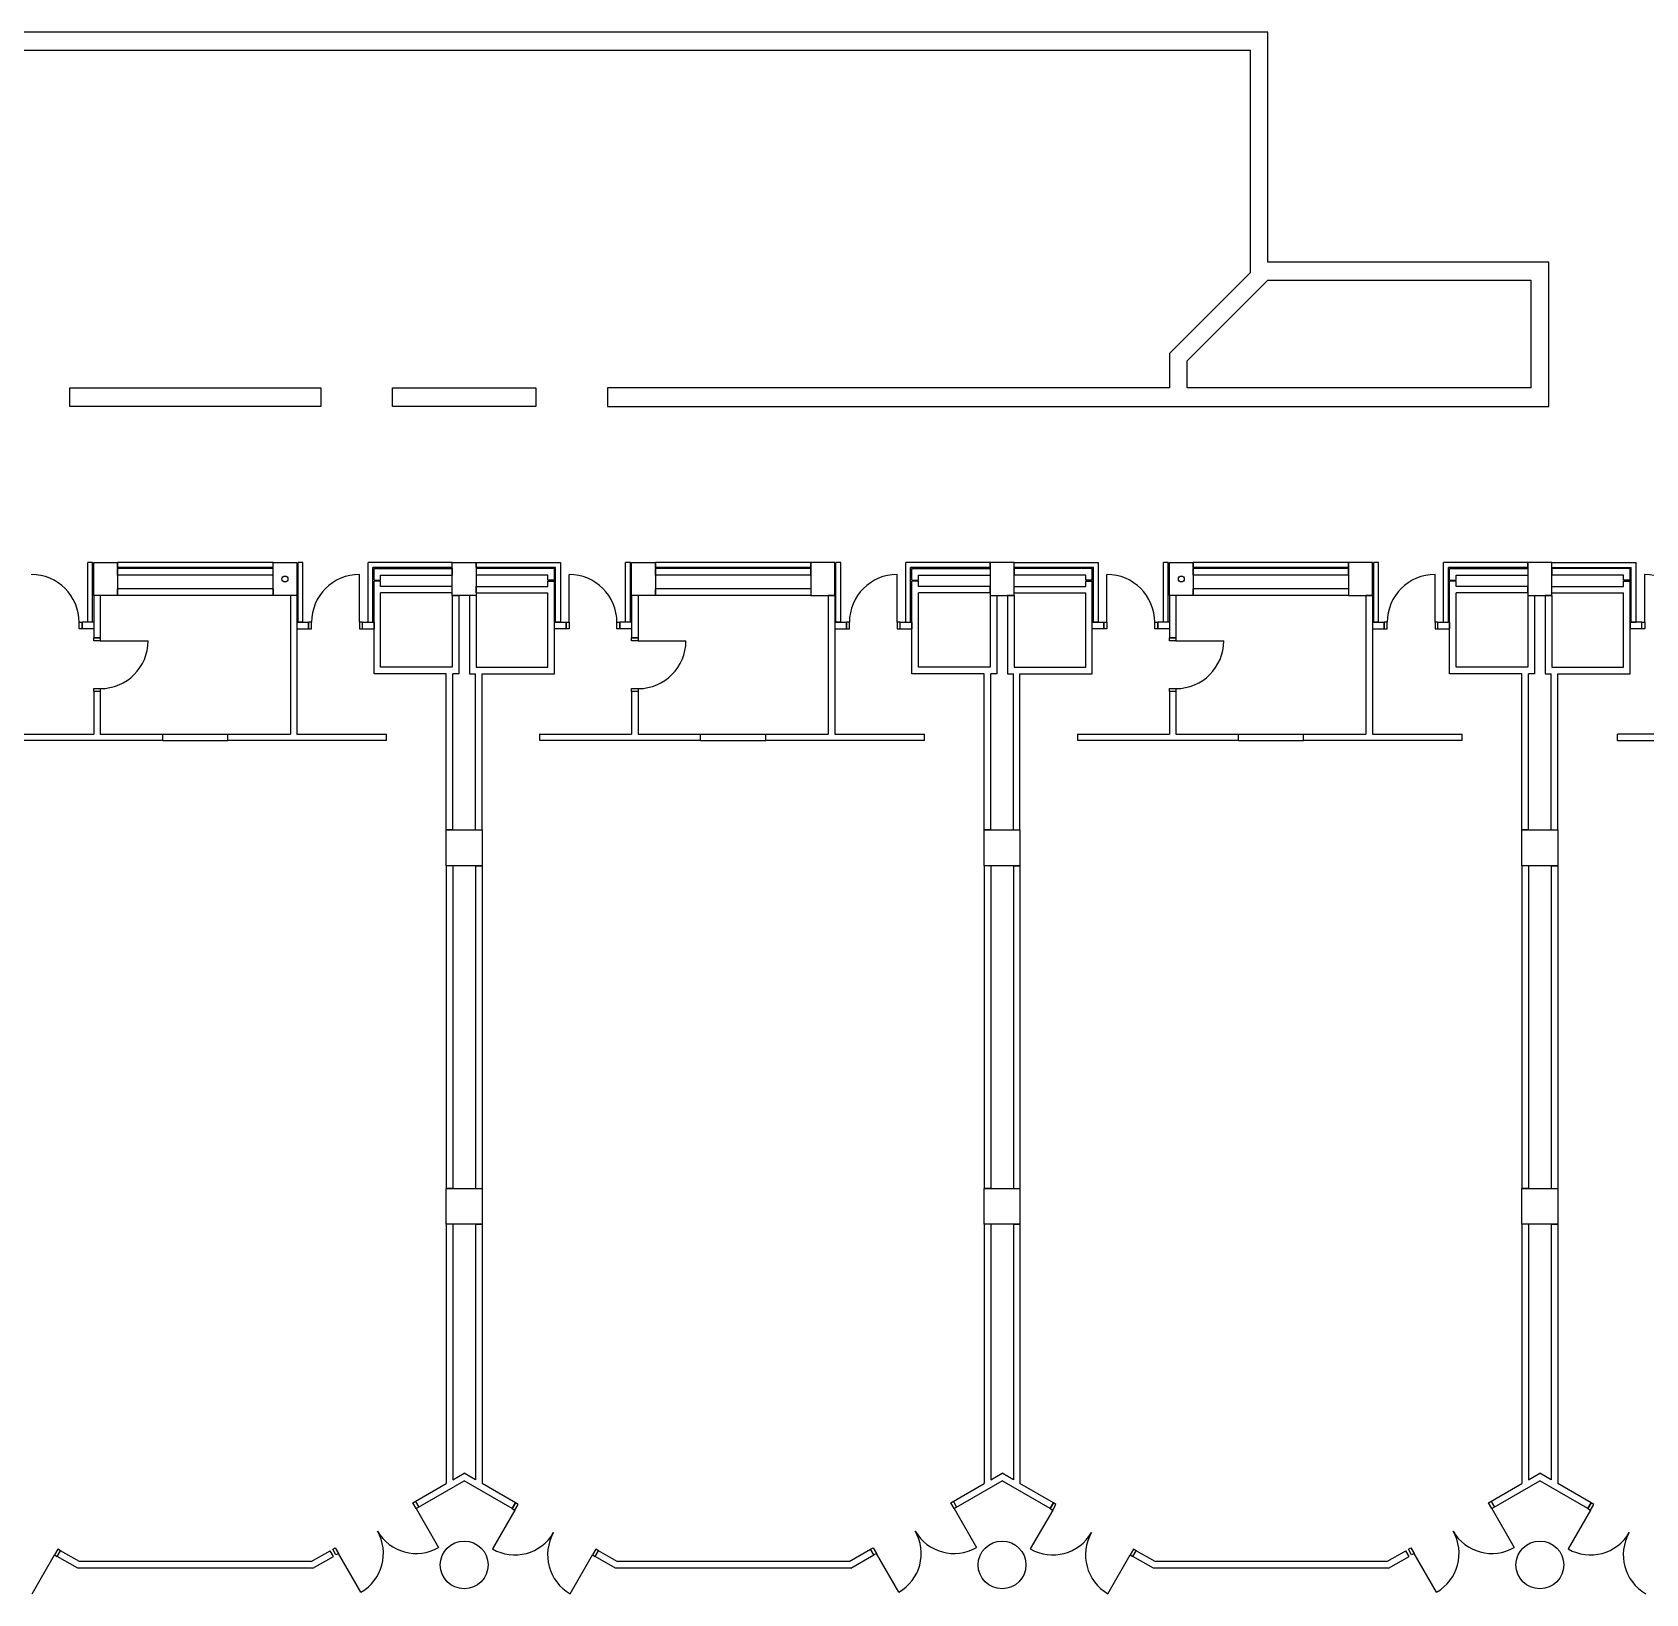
# Model space of a CAD drawing. Header units: millimetres. Extents: x -58291 to 83317, y -24599 to 66926.
# Drawn here: x -12762 to 14238, y 40794 to 66926 of the extents above; entities that cross this region are included whole.
import ezdxf

# ---------------------------------------------------------------- set-up
doc = ezdxf.new("R2010")
doc.units = ezdxf.units.MM
for name, color, linetype in [('Basement 01 - Curtain Walls', 1, 'Continuous'), ('Basement 01 - Doors Windows and Openings', 1, 'Continuous'), ('Basement 01 - Structural Members', 5, 'Continuous'), ('Basement 01 - Walls', 3, 'Continuous')]:
    doc.layers.add(name, color=color, linetype=linetype)

msp = doc.modelspace()

# ---------------------------------------------------------------- linework, layer by layer
at = {"layer": 'Basement 01 - Curtain Walls', "color": 3, "linetype": 'Continuous', "lineweight": -3}
for p, q in [((-11833, 57051, -4600), (-11833, 58051, -4600)), ((-11753, 58051, -4600), (-11833, 58051, -4600)), ((-11753, 57051, -4600), (-11753, 58051, -4600)), ((-8733, 58051, -4600), (-11333, 58051, -4600)), ((-11333, 57971, -4600), (-11333, 58051, -4600)), ((-8733, 57971, -4600), (-8733, 58051, -4600)), ((-8313, 57051, -4600), (-8313, 58051, -4600)), ((-8233, 58051, -4600), (-8313, 58051, -4600)), ((-8233, 57051, -4600), (-8233, 58051, -4600)), ((-5733, 58051, -4600), (-7143, 58051, -4600)), ((-7143, 57051, -4600), (-7143, 58051, -4600)), ((-5733, 57971, -4600), (-5733, 58051, -4600)), ((-5333, 57971, -4600), (-5333, 58051, -4600)), ((-5333, 58051, -4600), (-3923, 58051, -4600)), ((-3923, 58051, -4600), (-3923, 57051, -4600)), ((-2833, 57051, -4600), (-2833, 58051, -4600)), ((-2753, 58051, -4600), (-2833, 58051, -4600)), ((-2753, 57051, -4600), (-2753, 58051, -4600)), ((-2333, 57971, -4600), (-2333, 58051, -4600)), ((267, 58051, -4600), (-2333, 58051, -4600)), ((267, 57971, -4600), (267, 58051, -4600)), ((767, 58051, -4600), (687, 58051, -4600)), ((687, 57051, -4600), (687, 58051, -4600)), ((767, 57051, -4600), (767, 58051, -4600)), ((3267, 58051, -4600), (1857, 58051, -4600)), ((1857, 57051, -4600), (1857, 58051, -4600)), ((3267, 57971, -4600), (3267, 58051, -4600)), ((3667, 57971, -4600), (3667, 58051, -4600)), ((3667, 58051, -4600), (5077, 58051, -4600)), ((5077, 58051, -4600), (5077, 57051, -4600)), ((6247, 58051, -4600), (6167, 58051, -4600)), ((6167, 57051, -4600), (6167, 58051, -4600)), ((6247, 57051, -4600), (6247, 58051, -4600)), ((6667, 57971, -4600), (6667, 58051, -4600)), ((9267, 58051, -4600), (6667, 58051, -4600)), ((9267, 57971, -4600), (9267, 58051, -4600)), ((9767, 58051, -4600), (9687, 58051, -4600)), ((9687, 57051, -4600), (9687, 58051, -4600)), ((9767, 57051, -4600), (9767, 58051, -4600)), ((12267, 58051, -4600), (10857, 58051, -4600)), ((10857, 57051, -4600), (10857, 58051, -4600)), ((12267, 57971, -4600), (12267, 58051, -4600)), ((12667, 58051, -4600), (14077, 58051, -4600)), ((12667, 57971, -4600), (12667, 58051, -4600)), ((14077, 57051, -4600), (14077, 58051, -4600)), ((-8733, 57971, -4600), (-11333, 57971, -4600)), ((-11333, 57841, -4600), (-11333, 57951, -4600)), ((-8733, 57951, -4600), (-11333, 57951, -4600)), ((-8733, 57841, -4600), (-11333, 57841, -4600)), ((-8733, 57841, -4600), (-8733, 57951, -4600)), ((-5733, 57971, -4600), (-7063, 57971, -4600)), ((-7063, 57051, -4600), (-7063, 57971, -4600)), ((-7043, 57951, -4600), (-5733, 57951, -4600)), ((-7043, 57757, -4600), (-7043, 57951, -4600)), ((-6933, 57841, -4600), (-5733, 57841, -4600)), ((-6933, 57757, -4600), (-6933, 57841, -4600)), ((-5733, 57951, -4600), (-5733, 57841, -4600)), ((-4003, 57971, -4600), (-5333, 57971, -4600)), ((-4023, 57951, -4600), (-5333, 57951, -4600)), ((-5333, 57951, -4600), (-5333, 57841, -4600)), ((-4133, 57841, -4600), (-5333, 57841, -4600)), ((-4133, 57757, -4600), (-4133, 57841, -4600)), ((-4023, 57757, -4600), (-4023, 57951, -4600)), ((-4003, 57051, -4600), (-4003, 57971, -4600)), ((267, 57971, -4600), (-2333, 57971, -4600)), ((267, 57951, -4600), (-2333, 57951, -4600)), ((-2333, 57841, -4600), (-2333, 57951, -4600)), ((267, 57841, -4600), (-2333, 57841, -4600)), ((267, 57841, -4600), (267, 57951, -4600)), ((3267, 57971, -4600), (1937, 57971, -4600)), ((1937, 57051, -4600), (1937, 57971, -4600)), ((1957, 57757, -4600), (1957, 57951, -4600)), ((1957, 57951, -4600), (3267, 57951, -4600)), ((2067, 57841, -4600), (3267, 57841, -4600)), ((2067, 57757, -4600), (2067, 57841, -4600)), ((3267, 57951, -4600), (3267, 57841, -4600)), ((4997, 57971, -4600), (3667, 57971, -4600)), ((3667, 57951, -4600), (3667, 57841, -4600)), ((4977, 57951, -4600), (3667, 57951, -4600)), ((4867, 57841, -4600), (3667, 57841, -4600)), ((4867, 57757, -4600), (4867, 57841, -4600)), ((4977, 57757, -4600), (4977, 57951, -4600)), ((4997, 57051, -4600), (4997, 57971, -4600)), ((9267, 57971, -4600), (6667, 57971, -4600)), ((6667, 57841, -4600), (6667, 57951, -4600)), ((9267, 57951, -4600), (6667, 57951, -4600)), ((9267, 57841, -4600), (6667, 57841, -4600)), ((9267, 57841, -4600), (9267, 57951, -4600)), ((10937, 57051, -4600), (10937, 57971, -4600)), ((12267, 57971, -4600), (10937, 57971, -4600)), ((10957, 57951, -4600), (12267, 57951, -4600)), ((10957, 57757, -4600), (10957, 57951, -4600)), ((11067, 57757, -4600), (11067, 57841, -4600)), ((11067, 57841, -4600), (12267, 57841, -4600)), ((12267, 57951, -4600), (12267, 57841, -4600)), ((12667, 57971, -4600), (13997, 57971, -4600)), ((13977, 57951, -4600), (12667, 57951, -4600)), ((12667, 57951, -4600), (12667, 57841, -4600)), ((13867, 57841, -4600), (12667, 57841, -4600)), ((13867, 57757, -4600), (13867, 57841, -4600)), ((13977, 57757, -4600), (13977, 57951, -4600)), ((13997, 57051, -4600), (13997, 57971, -4600)), ((-7043, 57757, -4600), (-6933, 57757, -4600)), ((-4023, 57757, -4600), (-4133, 57757, -4600)), ((1957, 57757, -4600), (2067, 57757, -4600)), ((4977, 57757, -4600), (4867, 57757, -4600)), ((6667, 57501, -4600), (6667, 57611, -4600)), ((9267, 57611, -4600), (6667, 57611, -4600)), ((9267, 57611, -4600), (9267, 57501, -4600)), ((10957, 57757, -4600), (11067, 57757, -4600)), ((13977, 57757, -4600), (13867, 57757, -4600)), ((9267, 57501, -4600), (6667, 57501, -4600)), ((-11753, 57051, -4600), (-11833, 57051, -4600)), ((-8233, 57051, -4600), (-8313, 57051, -4600)), ((-7143, 57051, -4600), (-7063, 57051, -4600)), ((-3923, 57051, -4600), (-4003, 57051, -4600)), ((-2753, 57051, -4600), (-2833, 57051, -4600)), ((767, 57051, -4600), (687, 57051, -4600)), ((1857, 57051, -4600), (1857, 57051, -4600)), ((1857, 57051, -4600), (1937, 57051, -4600)), ((5077, 57051, -4600), (4997, 57051, -4600)), ((6247, 57051, -4600), (6167, 57051, -4600)), ((9767, 57051, -4600), (9687, 57051, -4600)), ((10857, 57051, -4600), (10937, 57051, -4600)), ((13997, 57051, -4600), (14077, 57051, -4600))]:
    msp.add_line(p, q, dxfattribs=at)
at = {"layer": 'Basement 01 - Doors Windows and Openings', "color": 1, "linetype": 'Continuous', "lineweight": -3}
for p, q in [((-7288, 57051, -4600), (-7288, 57851, -4600)), ((-3778, 57051, -4600), (-3778, 57851, -4600)), ((1712, 57051, -4600), (1712, 57851, -4600)), ((5222, 57051, -4600), (5222, 57851, -4600)), ((10712, 57051, -4600), (10712, 57851, -4600)), ((14222, 57051, -4600), (14222, 57851, -4600)), ((-11623, 56741, -4600), (-10823, 56741, -4600)), ((-2623, 56741, -4600), (-1823, 56741, -4600)), ((6377, 56741, -4600), (7177, 56741, -4600)), ((-6337, 42218, -4600), (-5962, 41569, -4600)), ((-4686, 42193, -4600), (-5061, 41544, -4600)), ((2663, 42218, -4600), (3038, 41569, -4600)), ((4314, 42193, -4600), (3939, 41544, -4600)), ((11663, 42218, -4600), (12038, 41569, -4600)), ((13314, 42193, -4600), (12939, 41544, -4600)), ((-12762, 40794, -4600), (-12387, 41443, -4600)), ((-7261, 40819, -4600), (-7636, 41468, -4600)), ((-3762, 40794, -4600), (-3387, 41443, -4600)), ((1739, 40819, -4600), (1364, 41468, -4600)), ((5238, 40794, -4600), (5613, 41443, -4600)), ((10739, 40819, -4600), (10364, 41468, -4600))]:
    msp.add_line(p, q, dxfattribs=at)
at = {"layer": 'Basement 01 - Doors Windows and Openings', "color": 1, "linetype": 'Continuous', "lineweight": -3, "elevation": -4600}
for points in [[(-11978, 57051), (-11928, 57051), (-11928, 56941), (-11978, 56941), (-11978, 57051)], [(-8088, 57051), (-8138, 57051), (-8138, 56941), (-8088, 56941), (-8088, 57051)], [(-7238, 57051), (-7288, 57051), (-7288, 56941), (-7238, 56941), (-7238, 57051)], [(-3828, 57051), (-3778, 57051), (-3778, 56941), (-3828, 56941), (-3828, 57051)], [(-2978, 57051), (-2928, 57051), (-2928, 56941), (-2978, 56941), (-2978, 57051)], [(912, 57051), (862, 57051), (862, 56941), (912, 56941), (912, 57051)], [(1762, 57051), (1712, 57051), (1712, 56941), (1762, 56941), (1762, 57051)], [(5172, 57051), (5222, 57051), (5222, 56941), (5172, 56941), (5172, 57051)], [(6022, 57051), (6072, 57051), (6072, 56941), (6022, 56941), (6022, 57051)], [(9912, 57051), (9862, 57051), (9862, 56941), (9912, 56941), (9912, 57051)], [(10762, 57051), (10712, 57051), (10712, 56941), (10762, 56941), (10762, 57051)], [(14172, 57051), (14222, 57051), (14222, 56941), (14172, 56941), (14172, 57051)], [(-11623, 56791), (-11623, 56741), (-11733, 56741), (-11733, 56791), (-11623, 56791)], [(-2623, 56791), (-2623, 56741), (-2733, 56741), (-2733, 56791), (-2623, 56791)], [(6377, 56791), (6377, 56741), (6267, 56741), (6267, 56791), (6377, 56791)], [(-11623, 55941), (-11623, 55891), (-11733, 55891), (-11733, 55941), (-11623, 55941)], [(-2623, 55941), (-2623, 55891), (-2733, 55891), (-2733, 55941), (-2623, 55941)], [(6377, 55941), (6377, 55891), (6267, 55891), (6267, 55941), (6377, 55941)], [(-6337, 42218), (-6392, 42313), (-6348, 42338), (-6293, 42243), (-6337, 42218)], [(-4686, 42193), (-4631, 42288), (-4674, 42313), (-4729, 42218), (-4686, 42193)], [(2663, 42218), (2608, 42313), (2652, 42338), (2707, 42243), (2663, 42218)], [(4314, 42193), (4369, 42288), (4326, 42313), (4271, 42218), (4314, 42193)], [(11663, 42218), (11608, 42313), (11652, 42338), (11707, 42243), (11663, 42218)], [(13314, 42193), (13369, 42288), (13326, 42313), (13271, 42218), (13314, 42193)], [(-12343, 41418), (-12288, 41513), (-12332, 41538), (-12387, 41443), (-12343, 41418)], [(-7679, 41443), (-7734, 41538), (-7691, 41563), (-7636, 41468), (-7679, 41443)], [(-3343, 41418), (-3288, 41513), (-3332, 41538), (-3387, 41443), (-3343, 41418)], [(1321, 41443), (1266, 41538), (1309, 41563), (1364, 41468), (1321, 41443)], [(5657, 41418), (5712, 41513), (5668, 41538), (5613, 41443), (5657, 41418)], [(10321, 41443), (10266, 41538), (10309, 41563), (10364, 41468), (10321, 41443)]]:
    msp.add_lwpolyline(points, dxfattribs=at)
at = {"layer": 'Basement 01 - Doors Windows and Openings', "color": 1, "linetype": 'Continuous', "lineweight": -3}
for centre, radius, start, end in [((-12778, 57051, -4600), 800, 0, 90), ((-7288, 57051, -4600), 800, 90, 180), ((-3778, 57051, -4600), 800, 0, 90), ((1712, 57051, -4600), 800, 90, 180), ((5222, 57051, -4600), 800, 0, 90), ((10712, 57051, -4600), 800, 90, 180), ((14222, 57051, -4600), 800, 0, 90), ((-11623, 56741, -4600), 800, 270, 0), ((-2623, 56741, -4600), 800, 270, 0), ((6377, 56741, -4600), 800, 270, 0), ((-7636, 41468, -4600), 750, 300, 30), ((-6337, 42218, -4600), 750, 210, 300), ((-4686, 42193, -4600), 750, 240, 330), ((-3387, 41443, -4600), 750, 150, 240), ((1364, 41468, -4600), 750, 300, 30), ((2663, 42218, -4600), 750, 210, 300), ((4314, 42193, -4600), 750, 240, 330), ((5613, 41443, -4600), 750, 150, 240), ((10364, 41468, -4600), 750, 300, 30), ((11663, 42218, -4600), 750, 210, 300), ((13314, 42193, -4600), 750, 240, 330), ((14613, 41443, -4600), 750, 150, 240)]:
    msp.add_arc(centre, radius, start, end, dxfattribs=at)
at = {"layer": 'Basement 01 - Structural Members', "color": 5, "linetype": 'Continuous', "lineweight": -3, "extrusion": (0, 0, -1), "elevation": 4600}
msp.add_lwpolyline([(24883, 66626), (-7617, 66626), (-7617, 62899), (-6267, 61549), (-6267, 60976), (3133, 60976), (3133, 60661), (-12617, 60661), (-12617, 63076), (-7917, 63076), (-7917, 66926), (25183, 66926)], dxfattribs=at)
for points in [[(-6567, 61426), (-7917, 62776), (-12317, 62776), (-12317, 60976), (-6567, 60976)], [(12133, 60976), (7933, 60976), (7933, 60661), (12133, 60661)], [(6733, 60976), (4333, 60976), (4333, 60661), (6733, 60661)]]:
    msp.add_lwpolyline(points, close=True, dxfattribs=at)
at = {"layer": 'Basement 01 - Structural Members', "color": 5, "linetype": 'Continuous', "lineweight": -3, "elevation": -4600}
for points in [[(-11333, 57501), (-11733, 57501), (-11733, 58051), (-11333, 58051), (-11333, 57501)], [(-8333, 57501), (-8733, 57501), (-8733, 58051), (-8333, 58051), (-8333, 57501)], [(-5333, 57501), (-5733, 57501), (-5733, 58051), (-5333, 58051), (-5333, 57501)], [(-2333, 57501), (-2733, 57501), (-2733, 58051), (-2333, 58051), (-2333, 57501)], [(267, 57501), (667, 57501), (667, 58051), (267, 58051), (267, 57501)], [(3267, 57501), (3667, 57501), (3667, 58051), (3267, 58051), (3267, 57501)], [(6667, 57501), (6267, 57501), (6267, 58051), (6667, 58051), (6667, 57501)], [(9267, 57501), (9667, 57501), (9667, 58051), (9267, 58051), (9267, 57501)], [(12267, 57501), (12667, 57501), (12667, 58051), (12267, 58051), (12267, 57501)], [(-5233, 52976), (-5833, 52976), (-5833, 53576), (-5233, 53576), (-5233, 52976)], [(3767, 52976), (3167, 52976), (3167, 53576), (3767, 53576), (3767, 52976)], [(12767, 52976), (12167, 52976), (12167, 53576), (12767, 53576), (12767, 52976)], [(-5233, 46976), (-5833, 46976), (-5833, 47576), (-5233, 47576), (-5233, 46976)], [(3767, 46976), (3167, 46976), (3167, 47576), (3767, 47576), (3767, 46976)], [(12767, 46976), (12167, 46976), (12167, 47576), (12767, 47576), (12767, 46976)]]:
    msp.add_lwpolyline(points, dxfattribs=at)
at = {"layer": 'Basement 01 - Structural Members', "color": 5, "linetype": 'Continuous', "lineweight": -3}
for centre, radius in [((-8533, 57776, -4600), 50), ((6467, 57776, -4600), 50), ((-5533, 41276, -4600), 400), ((3467, 41276, -4600), 400), ((12467, 41276, -4600), 400)]:
    msp.add_circle(centre, radius, dxfattribs=at)
at = {"layer": 'Basement 01 - Walls', "color": 3, "linetype": 'Continuous', "lineweight": -3}
for p, q in [((-11333, 57501, -4600), (-11333, 57611, -4600)), ((-8733, 57611, -4600), (-11333, 57611, -4600)), ((-8733, 57611, -4600), (-8733, 57501, -4600)), ((-7043, 56191, -4600), (-7043, 57737, -4600)), ((-6933, 57737, -4600), (-7043, 57737, -4600)), ((-6933, 57653, -4600), (-6933, 57737, -4600)), ((-5733, 57653, -4600), (-6933, 57653, -4600)), ((-6933, 56301, -4600), (-6933, 57543, -4600)), ((-5733, 57543, -4600), (-6933, 57543, -4600)), ((-5733, 57543, -4600), (-5733, 57653, -4600)), ((-5333, 57653, -4600), (-4133, 57653, -4600)), ((-5333, 57543, -4600), (-5333, 57653, -4600)), ((-5333, 57543, -4600), (-4133, 57543, -4600)), ((-4133, 57737, -4600), (-4023, 57737, -4600)), ((-4133, 57653, -4600), (-4133, 57737, -4600)), ((-4133, 56301, -4600), (-4133, 57543, -4600)), ((-4023, 56191, -4600), (-4023, 57737, -4600)), ((267, 57611, -4600), (-2333, 57611, -4600)), ((-2333, 57501, -4600), (-2333, 57611, -4600)), ((267, 57611, -4600), (267, 57501, -4600)), ((1957, 56191, -4600), (1957, 57737, -4600)), ((2067, 57737, -4600), (1957, 57737, -4600)), ((2067, 57653, -4600), (2067, 57737, -4600)), ((3267, 57653, -4600), (2067, 57653, -4600)), ((2067, 56301, -4600), (2067, 57543, -4600)), ((3267, 57543, -4600), (2067, 57543, -4600)), ((3267, 57543, -4600), (3267, 57653, -4600)), ((3667, 57543, -4600), (3667, 57653, -4600)), ((3667, 57653, -4600), (4867, 57653, -4600)), ((3667, 57543, -4600), (4867, 57543, -4600)), ((4867, 57653, -4600), (4867, 57737, -4600)), ((4867, 57737, -4600), (4977, 57737, -4600)), ((4867, 56301, -4600), (4867, 57543, -4600)), ((4977, 56191, -4600), (4977, 57737, -4600)), ((10957, 56191, -4600), (10957, 57737, -4600)), ((11067, 57737, -4600), (10957, 57737, -4600)), ((11067, 57653, -4600), (11067, 57737, -4600)), ((12267, 57653, -4600), (11067, 57653, -4600)), ((12267, 57543, -4600), (11067, 57543, -4600)), ((11067, 56301, -4600), (11067, 57543, -4600)), ((12267, 57543, -4600), (12267, 57653, -4600)), ((12667, 57653, -4600), (13867, 57653, -4600)), ((12667, 57543, -4600), (12667, 57653, -4600)), ((12667, 57543, -4600), (13867, 57543, -4600)), ((13867, 57737, -4600), (13977, 57737, -4600)), ((13867, 57653, -4600), (13867, 57737, -4600)), ((13867, 56301, -4600), (13867, 57543, -4600)), ((13977, 56191, -4600), (13977, 57737, -4600)), ((-11623, 57501, -4600), (-11733, 57501, -4600)), ((-11733, 57501, -4600), (-11733, 56791, -4600)), ((-11623, 57501, -4600), (-11623, 56791, -4600)), ((-8733, 57501, -4600), (-11333, 57501, -4600)), ((-8333, 57501, -4600), (-8443, 57501, -4600)), ((-8443, 57501, -4600), (-8443, 55181, -4600)), ((-8333, 57501, -4600), (-8333, 55181, -4600)), ((-5733, 57501, -4600), (-5623, 57501, -4600)), ((-5733, 57501, -4600), (-5733, 56301, -4600)), ((-5623, 57501, -4600), (-5623, 56191, -4600)), ((-5443, 57501, -4600), (-5443, 56191, -4600)), ((-5333, 57501, -4600), (-5443, 57501, -4600)), ((-5333, 57501, -4600), (-5333, 56301, -4600)), ((-2733, 57501, -4600), (-2733, 56791, -4600)), ((-2623, 57501, -4600), (-2733, 57501, -4600)), ((-2623, 57501, -4600), (-2623, 56791, -4600)), ((267, 57501, -4600), (-2333, 57501, -4600)), ((667, 57501, -4600), (557, 57501, -4600)), ((557, 57501, -4600), (557, 55181, -4600)), ((667, 57501, -4600), (667, 55181, -4600)), ((3267, 57501, -4600), (3267, 56301, -4600)), ((3267, 57501, -4600), (3377, 57501, -4600)), ((3377, 57501, -4600), (3377, 56191, -4600)), ((3667, 57501, -4600), (3557, 57501, -4600)), ((3557, 57501, -4600), (3557, 56191, -4600)), ((3667, 57501, -4600), (3667, 56301, -4600)), ((6377, 57501, -4600), (6267, 57501, -4600)), ((6267, 57501, -4600), (6267, 56791, -4600)), ((6377, 57501, -4600), (6377, 56791, -4600)), ((9557, 57501, -4600), (9557, 55181, -4600)), ((9667, 57501, -4600), (9557, 57501, -4600)), ((9667, 57501, -4600), (9667, 55181, -4600)), ((12267, 57501, -4600), (12377, 57501, -4600)), ((12267, 57501, -4600), (12267, 56301, -4600)), ((12377, 57501, -4600), (12377, 56191, -4600)), ((12557, 57501, -4600), (12557, 56191, -4600)), ((12667, 57501, -4600), (12557, 57501, -4600)), ((12667, 57501, -4600), (12667, 56301, -4600)), ((-11733, 57051, -4600), (-11928, 57051, -4600)), ((-11928, 56941, -4600), (-11928, 57051, -4600)), ((-11733, 57051, -4600), (-11733, 56941, -4600)), ((-8333, 57051, -4600), (-8138, 57051, -4600)), ((-8333, 57051, -4600), (-8333, 56941, -4600)), ((-8138, 56941, -4600), (-8138, 57051, -4600)), ((-7238, 56941, -4600), (-7238, 57051, -4600)), ((-7238, 57051, -4600), (-7043, 57051, -4600)), ((-7043, 57051, -4600), (-7043, 56941, -4600)), ((-4023, 57051, -4600), (-3828, 57051, -4600)), ((-4023, 56941, -4600), (-4023, 57051, -4600)), ((-3828, 57051, -4600), (-3828, 56941, -4600)), ((-2733, 57051, -4600), (-2928, 57051, -4600)), ((-2928, 56941, -4600), (-2928, 57051, -4600)), ((-2733, 57051, -4600), (-2733, 56941, -4600)), ((667, 57051, -4600), (667, 56941, -4600)), ((667, 57051, -4600), (862, 57051, -4600)), ((862, 56941, -4600), (862, 57051, -4600)), ((1762, 56941, -4600), (1762, 57051, -4600)), ((1762, 57051, -4600), (1957, 57051, -4600)), ((1857, 57051, -4600), (1937, 57051, -4600)), ((1957, 57051, -4600), (1957, 56941, -4600)), ((4977, 57051, -4600), (5172, 57051, -4600)), ((4977, 56941, -4600), (4977, 57051, -4600)), ((5172, 57051, -4600), (5172, 56941, -4600)), ((6072, 56941, -4600), (6072, 57051, -4600)), ((6267, 57051, -4600), (6072, 57051, -4600)), ((6267, 57051, -4600), (6267, 56941, -4600)), ((9667, 57051, -4600), (9667, 56941, -4600)), ((9667, 57051, -4600), (9862, 57051, -4600)), ((9862, 56941, -4600), (9862, 57051, -4600)), ((10762, 56941, -4600), (10762, 57051, -4600)), ((10762, 57051, -4600), (10957, 57051, -4600)), ((10857, 57051, -4600), (10937, 57051, -4600)), ((10957, 57051, -4600), (10957, 56941, -4600)), ((13977, 57051, -4600), (13977, 56941, -4600)), ((14172, 57051, -4600), (13977, 57051, -4600)), ((14077, 57051, -4600), (13997, 57051, -4600)), ((14172, 56941, -4600), (14172, 57051, -4600)), ((-11733, 56941, -4600), (-11928, 56941, -4600)), ((-11623, 56791, -4600), (-11733, 56791, -4600)), ((-8333, 56941, -4600), (-8138, 56941, -4600)), ((-7238, 56941, -4600), (-7043, 56941, -4600)), ((-3828, 56941, -4600), (-4023, 56941, -4600)), ((-2733, 56941, -4600), (-2928, 56941, -4600)), ((-2623, 56791, -4600), (-2733, 56791, -4600)), ((667, 56941, -4600), (862, 56941, -4600)), ((1762, 56941, -4600), (1957, 56941, -4600)), ((5172, 56941, -4600), (4977, 56941, -4600)), ((6267, 56941, -4600), (6072, 56941, -4600)), ((6377, 56791, -4600), (6267, 56791, -4600)), ((9667, 56941, -4600), (9862, 56941, -4600)), ((10762, 56941, -4600), (10957, 56941, -4600)), ((14172, 56941, -4600), (13977, 56941, -4600)), ((-5833, 56191, -4600), (-7043, 56191, -4600)), ((-5733, 56301, -4600), (-6933, 56301, -4600)), ((-5833, 53576, -4600), (-5833, 56191, -4600)), ((-5623, 56191, -4600), (-5723, 56191, -4600)), ((-5723, 53576, -4600), (-5723, 56191, -4600)), ((-5443, 56191, -4600), (-5343, 56191, -4600)), ((-5343, 53576, -4600), (-5343, 56191, -4600)), ((-5333, 56301, -4600), (-4133, 56301, -4600)), ((-5233, 56191, -4600), (-4023, 56191, -4600)), ((-5233, 53576, -4600), (-5233, 56191, -4600)), ((3167, 56191, -4600), (1957, 56191, -4600)), ((3267, 56301, -4600), (2067, 56301, -4600)), ((3167, 53576, -4600), (3167, 56191, -4600)), ((3277, 53576, -4600), (3277, 56191, -4600)), ((3377, 56191, -4600), (3277, 56191, -4600)), ((3557, 56191, -4600), (3657, 56191, -4600)), ((3657, 53576, -4600), (3657, 56191, -4600)), ((3667, 56301, -4600), (4867, 56301, -4600)), ((3767, 53576, -4600), (3767, 56191, -4600)), ((3767, 56191, -4600), (4977, 56191, -4600)), ((12167, 56191, -4600), (10957, 56191, -4600)), ((12267, 56301, -4600), (11067, 56301, -4600)), ((12167, 53576, -4600), (12167, 56191, -4600)), ((12277, 53576, -4600), (12277, 56191, -4600)), ((12377, 56191, -4600), (12277, 56191, -4600)), ((12557, 56191, -4600), (12657, 56191, -4600)), ((12657, 53576, -4600), (12657, 56191, -4600)), ((12667, 56301, -4600), (13867, 56301, -4600)), ((12767, 56191, -4600), (13977, 56191, -4600)), ((12767, 53576, -4600), (12767, 56191, -4600)), ((-11623, 55891, -4600), (-11733, 55891, -4600)), ((-11733, 55891, -4600), (-11733, 55181, -4600)), ((-11623, 55891, -4600), (-11623, 55181, -4600)), ((-2733, 55891, -4600), (-2733, 55181, -4600)), ((-2623, 55891, -4600), (-2733, 55891, -4600)), ((-2623, 55891, -4600), (-2623, 55181, -4600)), ((6377, 55891, -4600), (6267, 55891, -4600)), ((6267, 55891, -4600), (6267, 55181, -4600)), ((6377, 55891, -4600), (6377, 55181, -4600)), ((-13267, 55181, -4600), (-11733, 55181, -4600)), ((-11623, 55181, -4600), (-10578, 55181, -4600)), ((-10578, 55071, -4600), (-10578, 55181, -4600)), ((-10578, 55181, -4600), (-9488, 55181, -4600)), ((-9488, 55181, -4600), (-8443, 55181, -4600)), ((-9488, 55071, -4600), (-9488, 55181, -4600)), ((-8333, 55181, -4600), (-6833, 55181, -4600)), ((-6833, 55071, -4600), (-6833, 55181, -4600)), ((-4267, 55075, -4600), (-4267, 55185, -4600)), ((-4267, 55181, -4600), (-2733, 55181, -4600)), ((-2623, 55181, -4600), (-1578, 55181, -4600)), ((-1578, 55181, -4600), (-488, 55181, -4600)), ((-1578, 55071, -4600), (-1578, 55181, -4600)), ((-488, 55181, -4600), (557, 55181, -4600)), ((-488, 55071, -4600), (-488, 55181, -4600)), ((667, 55181, -4600), (2167, 55181, -4600)), ((2167, 55071, -4600), (2167, 55181, -4600)), ((4733, 55075, -4600), (4733, 55185, -4600)), ((4733, 55181, -4600), (6267, 55181, -4600)), ((6377, 55181, -4600), (7422, 55181, -4600)), ((7422, 55071, -4600), (7422, 55181, -4600)), ((7422, 55181, -4600), (8512, 55181, -4600)), ((8512, 55071, -4600), (8512, 55181, -4600)), ((8512, 55181, -4600), (9557, 55181, -4600)), ((9667, 55181, -4600), (11167, 55181, -4600)), ((11167, 55071, -4600), (11167, 55181, -4600)), ((15267, 55181, -4600), (13767, 55181, -4600)), ((13767, 55071, -4600), (13767, 55181, -4600)), ((-10578, 55071, -4600), (-13267, 55071, -4600)), ((-10578, 55071, -4600), (-9488, 55071, -4600)), ((-6833, 55071, -4600), (-9488, 55071, -4600)), ((-1578, 55071, -4600), (-4267, 55071, -4600)), ((-1578, 55071, -4600), (-488, 55071, -4600)), ((2167, 55071, -4600), (-488, 55071, -4600)), ((7422, 55071, -4600), (4733, 55071, -4600)), ((7422, 55071, -4600), (8512, 55071, -4600)), ((11167, 55071, -4600), (8512, 55071, -4600)), ((13767, 55071, -4600), (16422, 55071, -4600)), ((-5723, 53576, -4600), (-5833, 53576, -4600)), ((-5343, 53576, -4600), (-5233, 53576, -4600)), ((3277, 53576, -4600), (3167, 53576, -4600)), ((3657, 53576, -4600), (3767, 53576, -4600)), ((12277, 53576, -4600), (12167, 53576, -4600)), ((12657, 53576, -4600), (12767, 53576, -4600)), ((-5723, 52976, -4600), (-5833, 52976, -4600)), ((-5833, 52976, -4600), (-5833, 47576, -4600)), ((-5723, 52976, -4600), (-5723, 47576, -4600)), ((-5343, 52976, -4600), (-5343, 47576, -4600)), ((-5343, 52976, -4600), (-5233, 52976, -4600)), ((-5233, 52976, -4600), (-5233, 47576, -4600)), ((3167, 52976, -4600), (3167, 47576, -4600)), ((3277, 52976, -4600), (3167, 52976, -4600)), ((3277, 52976, -4600), (3277, 47576, -4600)), ((3657, 52976, -4600), (3657, 47576, -4600)), ((3657, 52976, -4600), (3767, 52976, -4600)), ((3767, 52976, -4600), (3767, 47576, -4600)), ((12277, 52976, -4600), (12167, 52976, -4600)), ((12167, 52976, -4600), (12167, 47576, -4600)), ((12277, 52976, -4600), (12277, 47576, -4600)), ((12657, 52976, -4600), (12657, 47576, -4600)), ((12657, 52976, -4600), (12767, 52976, -4600)), ((12767, 52976, -4600), (12767, 47576, -4600)), ((-5723, 47576, -4600), (-5833, 47576, -4600)), ((-5343, 47576, -4600), (-5233, 47576, -4600)), ((3277, 47576, -4600), (3167, 47576, -4600)), ((3657, 47576, -4600), (3767, 47576, -4600)), ((12277, 47576, -4600), (12167, 47576, -4600)), ((12657, 47576, -4600), (12767, 47576, -4600)), ((-5833, 46976, -4600), (-5833, 42636, -4600)), ((-5723, 46976, -4600), (-5833, 46976, -4600)), ((-5723, 46976, -4600), (-5723, 42700, -4600)), ((-5343, 46976, -4600), (-5233, 46976, -4600)), ((-5343, 46976, -4600), (-5343, 42700, -4600)), ((-5233, 46976, -4600), (-5233, 42636, -4600)), ((3277, 46976, -4600), (3167, 46976, -4600)), ((3167, 46976, -4600), (3167, 42636, -4600)), ((3277, 46976, -4600), (3277, 42700, -4600)), ((3657, 46976, -4600), (3657, 42700, -4600)), ((3657, 46976, -4600), (3767, 46976, -4600)), ((3767, 46976, -4600), (3767, 42636, -4600)), ((12167, 46976, -4600), (12167, 42636, -4600)), ((12277, 46976, -4600), (12167, 46976, -4600)), ((12277, 46976, -4600), (12277, 42700, -4600)), ((12657, 46976, -4600), (12657, 42700, -4600)), ((12657, 46976, -4600), (12767, 46976, -4600)), ((12767, 46976, -4600), (12767, 42636, -4600)), ((-6337, 42218, -4600), (-5533, 42682, -4600)), ((-5723, 42700, -4600), (-5533, 42809, -4600)), ((-5343, 42700, -4600), (-5533, 42809, -4600)), ((-4729, 42218, -4600), (-5533, 42682, -4600)), ((2663, 42218, -4600), (3467, 42682, -4600)), ((3277, 42700, -4600), (3467, 42809, -4600)), ((3657, 42700, -4600), (3467, 42809, -4600)), ((4271, 42218, -4600), (3467, 42682, -4600)), ((11663, 42218, -4600), (12467, 42682, -4600)), ((12277, 42700, -4600), (12467, 42809, -4600)), ((12657, 42700, -4600), (12467, 42809, -4600)), ((13271, 42218, -4600), (12467, 42682, -4600)), ((-6392, 42313, -4600), (-5833, 42636, -4600)), ((-4674, 42313, -4600), (-5233, 42636, -4600)), ((2608, 42313, -4600), (3167, 42636, -4600)), ((4326, 42313, -4600), (3767, 42636, -4600)), ((11608, 42313, -4600), (12167, 42636, -4600)), ((13326, 42313, -4600), (12767, 42636, -4600)), ((-6337, 42218, -4600), (-6392, 42313, -4600)), ((-4729, 42218, -4600), (-4674, 42313, -4600)), ((2663, 42218, -4600), (2608, 42313, -4600)), ((4271, 42218, -4600), (4326, 42313, -4600)), ((11663, 42218, -4600), (11608, 42313, -4600)), ((13271, 42218, -4600), (13326, 42313, -4600)), ((-12343, 41418, -4600), (-12288, 41513, -4600)), ((-12001, 41221, -4600), (-12343, 41418, -4600)), ((-11972, 41331, -4600), (-12288, 41513, -4600)), ((-8094, 41331, -4600), (-11972, 41331, -4600)), ((-8094, 41331, -4600), (-7777, 41513, -4600)), ((-8064, 41221, -4600), (-7722, 41418, -4600)), ((-7722, 41418, -4600), (-7777, 41513, -4600)), ((-3343, 41418, -4600), (-3288, 41513, -4600)), ((-3001, 41221, -4600), (-3343, 41418, -4600)), ((-2972, 41331, -4600), (-3288, 41513, -4600)), ((906, 41331, -4600), (-2972, 41331, -4600)), ((906, 41331, -4600), (1266, 41538, -4600)), ((936, 41221, -4600), (1321, 41443, -4600)), ((5657, 41418, -4600), (5712, 41513, -4600)), ((5999, 41221, -4600), (5657, 41418, -4600)), ((6028, 41331, -4600), (5712, 41513, -4600)), ((9906, 41331, -4600), (6028, 41331, -4600)), ((9906, 41331, -4600), (10223, 41513, -4600)), ((9936, 41221, -4600), (10278, 41418, -4600)), ((10278, 41418, -4600), (10223, 41513, -4600)), ((-8064, 41221, -4600), (-12001, 41221, -4600)), ((936, 41221, -4600), (-3001, 41221, -4600)), ((9936, 41221, -4600), (5999, 41221, -4600))]:
    msp.add_line(p, q, dxfattribs=at)

doc.saveas('drawing.dxf')
